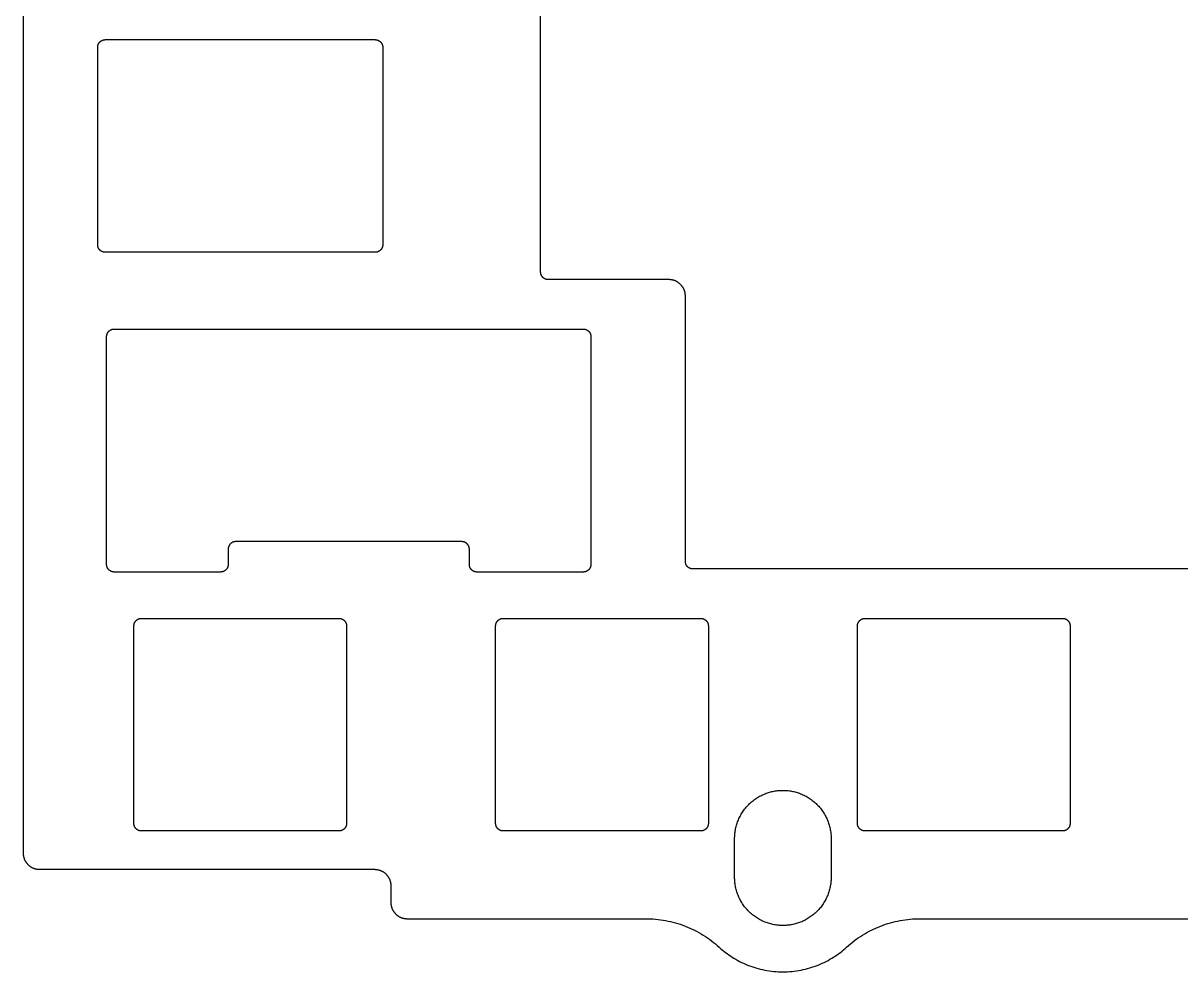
# Model space of a CAD drawing. Header units: millimetres. Extents: x 1057 to 1343, y -204 to -96.
# Drawn here: x 1057.1 to 1133.3, y -204.4 to -141.9 of the extents above; entities that cross this region are included whole.
import ezdxf

# ---------------------------------------------------------------- set-up
doc = ezdxf.new("R2010")
doc.units = ezdxf.units.MM
doc.layers.add('Layer 01', color=18, linetype='Continuous', true_color=0x000000)

msp = doc.modelspace()

# ---------------------------------------------------------------- linework, layer by layer
at = {"layer": 'Layer 01'}
for points in [[(1057.125, -103.45), (1057.125, -196.55), (1057.125, -196.574), (1057.126, -196.598), (1057.127, -196.622), (1057.129, -196.647), (1057.132, -196.671), (1057.135, -196.696), (1057.139, -196.721), (1057.143, -196.746), (1057.148, -196.771), (1057.153, -196.796), (1057.16, -196.821), (1057.166, -196.846), (1057.174, -196.871), (1057.182, -196.896), (1057.191, -196.921), (1057.2, -196.946), (1057.211, -196.97), (1057.221, -196.995), (1057.233, -197.019), (1057.245, -197.044), (1057.258, -197.068), (1057.271, -197.092), (1057.285, -197.115), (1057.3, -197.138), (1057.316, -197.161), (1057.332, -197.184), (1057.348, -197.206), (1057.365, -197.228), (1057.383, -197.249), (1057.402, -197.27), (1057.42, -197.29), (1057.44, -197.31), (1057.46, -197.33), (1057.48, -197.348), (1057.501, -197.367), (1057.522, -197.385), (1057.544, -197.402), (1057.566, -197.418), (1057.589, -197.434), (1057.612, -197.45), (1057.635, -197.465), (1057.658, -197.479), (1057.682, -197.492), (1057.706, -197.505), (1057.731, -197.517), (1057.755, -197.529), (1057.78, -197.539), (1057.804, -197.55), (1057.829, -197.559), (1057.854, -197.568), (1057.879, -197.576), (1057.904, -197.584), (1057.929, -197.59), (1057.954, -197.597), (1057.979, -197.602), (1058.004, -197.607), (1058.029, -197.611), (1058.054, -197.615), (1058.079, -197.618), (1058.103, -197.621), (1058.128, -197.623), (1058.152, -197.624), (1058.176, -197.625), (1058.2, -197.625), (1080.25, -197.625), (1080.274, -197.625), (1080.298, -197.626), (1080.322, -197.627), (1080.347, -197.629), (1080.371, -197.632), (1080.396, -197.635), (1080.421, -197.639), (1080.446, -197.643), (1080.471, -197.648), (1080.496, -197.653), (1080.521, -197.66), (1080.546, -197.666), (1080.571, -197.674), (1080.596, -197.682), (1080.621, -197.691), (1080.646, -197.7), (1080.67, -197.711), (1080.695, -197.721), (1080.719, -197.733), (1080.744, -197.745), (1080.768, -197.758), (1080.792, -197.771), (1080.815, -197.785), (1080.838, -197.8), (1080.861, -197.816), (1080.884, -197.832), (1080.906, -197.848), (1080.928, -197.865), (1080.949, -197.883), (1080.97, -197.902), (1080.99, -197.92), (1081.01, -197.94), (1081.03, -197.96), (1081.048, -197.98), (1081.067, -198.001), (1081.085, -198.022), (1081.102, -198.044), (1081.118, -198.066), (1081.134, -198.089), (1081.15, -198.112), (1081.165, -198.135), (1081.179, -198.158), (1081.192, -198.182), (1081.205, -198.206), (1081.217, -198.231), (1081.229, -198.255), (1081.239, -198.28), (1081.25, -198.304), (1081.259, -198.329), (1081.268, -198.354), (1081.276, -198.379), (1081.284, -198.404), (1081.29, -198.429), (1081.297, -198.454), (1081.302, -198.479), (1081.307, -198.504), (1081.311, -198.529), (1081.315, -198.554), (1081.318, -198.579), (1081.321, -198.603), (1081.323, -198.628), (1081.324, -198.652), (1081.325, -198.676), (1081.325, -198.7), (1081.325, -199.8), (1081.325, -199.824), (1081.326, -199.848), (1081.327, -199.872), (1081.329, -199.897), (1081.332, -199.921), (1081.335, -199.946), (1081.339, -199.971), (1081.343, -199.996), (1081.348, -200.021), (1081.353, -200.046), (1081.36, -200.071), (1081.366, -200.096), (1081.374, -200.121), (1081.382, -200.146), (1081.391, -200.171), (1081.4, -200.196), (1081.411, -200.22), (1081.421, -200.245), (1081.433, -200.269), (1081.445, -200.294), (1081.458, -200.318), (1081.471, -200.342), (1081.485, -200.365), (1081.5, -200.388), (1081.516, -200.411), (1081.532, -200.434), (1081.548, -200.456), (1081.565, -200.478), (1081.583, -200.499), (1081.602, -200.52), (1081.62, -200.54), (1081.64, -200.56), (1081.66, -200.58), (1081.68, -200.598), (1081.701, -200.617), (1081.722, -200.635), (1081.744, -200.652), (1081.766, -200.668), (1081.789, -200.684), (1081.812, -200.7), (1081.835, -200.715), (1081.858, -200.729), (1081.882, -200.742), (1081.906, -200.755), (1081.931, -200.767), (1081.955, -200.779), (1081.98, -200.789), (1082.004, -200.8), (1082.029, -200.809), (1082.054, -200.818), (1082.079, -200.826), (1082.104, -200.834), (1082.129, -200.84), (1082.154, -200.847), (1082.179, -200.852), (1082.204, -200.857), (1082.229, -200.861), (1082.254, -200.865), (1082.279, -200.868), (1082.303, -200.871), (1082.328, -200.873), (1082.352, -200.874), (1082.376, -200.875), (1082.4, -200.875), (1098.1, -200.875), (1098.262, -200.877), (1098.425, -200.882), (1098.589, -200.892), (1098.753, -200.905), (1098.916, -200.922), (1099.08, -200.942), (1099.244, -200.967), (1099.408, -200.995), (1099.571, -201.027), (1099.734, -201.063), (1099.896, -201.103), (1100.058, -201.147), (1100.218, -201.195), (1100.378, -201.246), (1100.536, -201.301), (1100.693, -201.36), (1100.849, -201.422), (1101.003, -201.488), (1101.155, -201.558), (1101.306, -201.631), (1101.455, -201.707), (1101.601, -201.787), (1101.746, -201.87), (1101.888, -201.957), (1102.028, -202.046), (1102.166, -202.138), (1102.301, -202.233), (1102.433, -202.331), (1102.563, -202.432), (1102.69, -202.535), (1102.814, -202.641), (1102.935, -202.749), (1103.034, -202.837), (1103.134, -202.923), (1103.238, -203.008), (1103.344, -203.091), (1103.453, -203.172), (1103.564, -203.252), (1103.677, -203.329), (1103.794, -203.405), (1103.912, -203.478), (1104.033, -203.55), (1104.156, -203.619), (1104.282, -203.685), (1104.41, -203.749), (1104.54, -203.81), (1104.671, -203.869), (1104.805, -203.924), (1104.941, -203.977), (1105.079, -204.027), (1105.218, -204.074), (1105.359, -204.117), (1105.501, -204.158), (1105.645, -204.195), (1105.789, -204.229), (1105.936, -204.259), (1106.083, -204.286), (1106.231, -204.31), (1106.379, -204.33), (1106.529, -204.346), (1106.679, -204.359), (1106.829, -204.368), (1106.98, -204.373), (1107.131, -204.375), (1107.281, -204.373), (1107.432, -204.368), (1107.582, -204.359), (1107.732, -204.346), (1107.882, -204.33), (1108.031, -204.31), (1108.179, -204.286), (1108.326, -204.259), (1108.472, -204.229), (1108.617, -204.195), (1108.76, -204.158), (1108.903, -204.117), (1109.043, -204.074), (1109.183, -204.027), (1109.32, -203.977), (1109.456, -203.924), (1109.59, -203.869), (1109.722, -203.81), (1109.852, -203.749), (1109.979, -203.685), (1110.105, -203.619), (1110.228, -203.55), (1110.349, -203.478), (1110.468, -203.405), (1110.584, -203.329), (1110.697, -203.252), (1110.809, -203.172), (1110.917, -203.091), (1111.023, -203.008), (1111.127, -202.923), (1111.228, -202.837), (1111.326, -202.749), (1111.447, -202.641), (1111.571, -202.535), (1111.698, -202.432), (1111.828, -202.331), (1111.96, -202.233), (1112.095, -202.138), (1112.233, -202.046), (1112.373, -201.957), (1112.515, -201.87), (1112.66, -201.787), (1112.807, -201.707), (1112.955, -201.631), (1113.106, -201.558), (1113.258, -201.488), (1113.413, -201.422), (1113.568, -201.36), (1113.725, -201.301), (1113.884, -201.246), (1114.043, -201.195), (1114.204, -201.147), (1114.365, -201.103), (1114.527, -201.063), (1114.69, -201.027), (1114.853, -200.995), (1115.017, -200.967), (1115.181, -200.942), (1115.345, -200.922), (1115.509, -200.905), (1115.672, -200.892), (1115.836, -200.882), (1115.999, -200.877), (1116.161, -200.875), (1283.839, -200.875)], [(1289.263, -177.85), (1101.213, -177.85), (1101.201, -177.85), (1101.19, -177.85), (1101.179, -177.849), (1101.168, -177.848), (1101.156, -177.847), (1101.145, -177.845), (1101.133, -177.844), (1101.122, -177.842), (1101.11, -177.839), (1101.098, -177.837), (1101.087, -177.834), (1101.075, -177.831), (1101.063, -177.827), (1101.052, -177.823), (1101.04, -177.819), (1101.028, -177.815), (1101.017, -177.81), (1101.005, -177.805), (1100.994, -177.8), (1100.983, -177.794), (1100.972, -177.788), (1100.961, -177.782), (1100.95, -177.775), (1100.939, -177.768), (1100.928, -177.761), (1100.918, -177.754), (1100.907, -177.746), (1100.897, -177.738), (1100.887, -177.73), (1100.878, -177.721), (1100.868, -177.713), (1100.859, -177.704), (1100.85, -177.694), (1100.841, -177.685), (1100.833, -177.675), (1100.824, -177.665), (1100.816, -177.655), (1100.809, -177.645), (1100.801, -177.634), (1100.794, -177.624), (1100.787, -177.613), (1100.781, -177.602), (1100.774, -177.591), (1100.768, -177.58), (1100.763, -177.568), (1100.757, -177.557), (1100.752, -177.546), (1100.748, -177.534), (1100.743, -177.522), (1100.739, -177.511), (1100.735, -177.499), (1100.732, -177.488), (1100.729, -177.476), (1100.726, -177.464), (1100.723, -177.453), (1100.721, -177.441), (1100.719, -177.429), (1100.717, -177.418), (1100.716, -177.406), (1100.715, -177.395), (1100.714, -177.384), (1100.713, -177.372), (1100.713, -177.361), (1100.713, -177.35), (1100.713, -159.875), (1100.712, -159.851), (1100.711, -159.827), (1100.71, -159.803), (1100.708, -159.778), (1100.706, -159.754), (1100.703, -159.729), (1100.699, -159.704), (1100.695, -159.679), (1100.69, -159.654), (1100.684, -159.629), (1100.678, -159.604), (1100.671, -159.579), (1100.663, -159.554), (1100.655, -159.529), (1100.647, -159.504), (1100.637, -159.479), (1100.627, -159.455), (1100.616, -159.43), (1100.605, -159.406), (1100.592, -159.381), (1100.58, -159.357), (1100.566, -159.333), (1100.552, -159.31), (1100.537, -159.287), (1100.522, -159.264), (1100.506, -159.241), (1100.489, -159.219), (1100.472, -159.197), (1100.454, -159.176), (1100.436, -159.155), (1100.417, -159.135), (1100.398, -159.115), (1100.378, -159.095), (1100.357, -159.077), (1100.336, -159.058), (1100.315, -159.04), (1100.293, -159.023), (1100.271, -159.007), (1100.249, -158.991), (1100.226, -158.975), (1100.203, -158.96), (1100.179, -158.946), (1100.155, -158.933), (1100.131, -158.92), (1100.107, -158.908), (1100.083, -158.896), (1100.058, -158.886), (1100.033, -158.875), (1100.008, -158.866), (1099.983, -158.857), (1099.958, -158.849), (1099.933, -158.841), (1099.908, -158.835), (1099.883, -158.828), (1099.858, -158.823), (1099.833, -158.818), (1099.808, -158.814), (1099.783, -158.81), (1099.759, -158.807), (1099.734, -158.804), (1099.71, -158.802), (1099.685, -158.801), (1099.661, -158.8), (1099.638, -158.8), (1091.688, -158.8), (1091.676, -158.8), (1091.665, -158.8), (1091.654, -158.799), (1091.643, -158.798), (1091.631, -158.797), (1091.62, -158.795), (1091.608, -158.794), (1091.597, -158.792), (1091.585, -158.789), (1091.573, -158.787), (1091.562, -158.784), (1091.55, -158.781), (1091.538, -158.777), (1091.527, -158.773), (1091.515, -158.769), (1091.503, -158.765), (1091.492, -158.76), (1091.48, -158.755), (1091.469, -158.75), (1091.458, -158.744), (1091.447, -158.738), (1091.436, -158.732), (1091.425, -158.725), (1091.414, -158.718), (1091.403, -158.711), (1091.393, -158.704), (1091.382, -158.696), (1091.372, -158.688), (1091.362, -158.68), (1091.353, -158.671), (1091.343, -158.663), (1091.334, -158.654), (1091.325, -158.644), (1091.316, -158.635), (1091.308, -158.625), (1091.299, -158.615), (1091.291, -158.605), (1091.284, -158.595), (1091.276, -158.584), (1091.269, -158.574), (1091.262, -158.563), (1091.256, -158.552), (1091.249, -158.541), (1091.243, -158.53), (1091.238, -158.518), (1091.232, -158.507), (1091.227, -158.496), (1091.223, -158.484), (1091.218, -158.472), (1091.214, -158.461), (1091.21, -158.449), (1091.207, -158.438), (1091.204, -158.426), (1091.201, -158.414), (1091.198, -158.403), (1091.196, -158.391), (1091.194, -158.379), (1091.192, -158.368), (1091.191, -158.356), (1091.19, -158.345), (1091.189, -158.334), (1091.188, -158.322), (1091.188, -158.311), (1091.188, -158.3), (1091.188, -140.825)]]:
    msp.add_lwpolyline(points, dxfattribs=at)
for points in [[(1062.031, -143.5), (1062.031, -143.489), (1062.032, -143.478), (1062.032, -143.466), (1062.033, -143.455), (1062.034, -143.444), (1062.036, -143.432), (1062.038, -143.421), (1062.04, -143.409), (1062.042, -143.397), (1062.044, -143.386), (1062.047, -143.374), (1062.051, -143.362), (1062.054, -143.351), (1062.058, -143.339), (1062.062, -143.328), (1062.066, -143.316), (1062.071, -143.304), (1062.076, -143.293), (1062.081, -143.282), (1062.087, -143.27), (1062.093, -143.259), (1062.099, -143.248), (1062.106, -143.237), (1062.113, -143.226), (1062.12, -143.216), (1062.127, -143.205), (1062.135, -143.195), (1062.143, -143.185), (1062.151, -143.175), (1062.16, -143.165), (1062.169, -143.156), (1062.178, -143.146), (1062.187, -143.137), (1062.196, -143.129), (1062.206, -143.12), (1062.216, -143.112), (1062.226, -143.104), (1062.237, -143.096), (1062.247, -143.089), (1062.258, -143.082), (1062.268, -143.075), (1062.279, -143.068), (1062.29, -143.062), (1062.302, -143.056), (1062.313, -143.05), (1062.324, -143.045), (1062.336, -143.04), (1062.347, -143.035), (1062.359, -143.031), (1062.37, -143.027), (1062.382, -143.023), (1062.394, -143.019), (1062.405, -143.016), (1062.417, -143.013), (1062.429, -143.011), (1062.44, -143.008), (1062.452, -143.006), (1062.463, -143.005), (1062.475, -143.003), (1062.486, -143.002), (1062.498, -143.001), (1062.509, -143), (1062.52, -143), (1062.531, -143), (1080.294, -143), (1080.305, -143), (1080.316, -143), (1080.327, -143.001), (1080.339, -143.002), (1080.35, -143.003), (1080.362, -143.005), (1080.373, -143.006), (1080.385, -143.008), (1080.396, -143.011), (1080.408, -143.013), (1080.42, -143.016), (1080.431, -143.019), (1080.443, -143.023), (1080.455, -143.027), (1080.466, -143.031), (1080.478, -143.035), (1080.489, -143.04), (1080.501, -143.045), (1080.512, -143.05), (1080.523, -143.056), (1080.535, -143.062), (1080.546, -143.068), (1080.557, -143.075), (1080.567, -143.082), (1080.578, -143.089), (1080.588, -143.096), (1080.599, -143.104), (1080.609, -143.112), (1080.619, -143.12), (1080.629, -143.129), (1080.638, -143.137), (1080.647, -143.146), (1080.656, -143.156), (1080.665, -143.165), (1080.674, -143.175), (1080.682, -143.185), (1080.69, -143.195), (1080.698, -143.205), (1080.705, -143.216), (1080.712, -143.226), (1080.719, -143.237), (1080.726, -143.248), (1080.732, -143.259), (1080.738, -143.27), (1080.744, -143.282), (1080.749, -143.293), (1080.754, -143.304), (1080.759, -143.316), (1080.763, -143.328), (1080.767, -143.339), (1080.771, -143.351), (1080.774, -143.362), (1080.778, -143.374), (1080.781, -143.386), (1080.783, -143.397), (1080.785, -143.409), (1080.787, -143.421), (1080.789, -143.432), (1080.791, -143.444), (1080.792, -143.455), (1080.793, -143.466), (1080.793, -143.478), (1080.794, -143.489), (1080.794, -143.5), (1080.794, -156.5), (1080.794, -156.511), (1080.793, -156.522), (1080.793, -156.534), (1080.792, -156.545), (1080.791, -156.556), (1080.789, -156.568), (1080.787, -156.579), (1080.785, -156.591), (1080.783, -156.603), (1080.781, -156.614), (1080.778, -156.626), (1080.774, -156.638), (1080.771, -156.649), (1080.767, -156.661), (1080.763, -156.672), (1080.759, -156.684), (1080.754, -156.696), (1080.749, -156.707), (1080.744, -156.718), (1080.738, -156.73), (1080.732, -156.741), (1080.726, -156.752), (1080.719, -156.763), (1080.712, -156.774), (1080.705, -156.784), (1080.698, -156.795), (1080.69, -156.805), (1080.682, -156.815), (1080.674, -156.825), (1080.665, -156.835), (1080.656, -156.844), (1080.647, -156.854), (1080.638, -156.863), (1080.629, -156.871), (1080.619, -156.88), (1080.609, -156.888), (1080.599, -156.896), (1080.588, -156.904), (1080.578, -156.911), (1080.567, -156.918), (1080.557, -156.925), (1080.546, -156.932), (1080.535, -156.938), (1080.523, -156.944), (1080.512, -156.95), (1080.501, -156.955), (1080.489, -156.96), (1080.478, -156.965), (1080.466, -156.969), (1080.455, -156.973), (1080.443, -156.977), (1080.431, -156.981), (1080.42, -156.984), (1080.408, -156.987), (1080.396, -156.989), (1080.385, -156.992), (1080.373, -156.994), (1080.362, -156.995), (1080.35, -156.997), (1080.339, -156.998), (1080.327, -156.999), (1080.316, -157), (1080.305, -157), (1080.294, -157), (1062.531, -157), (1062.52, -157), (1062.509, -157), (1062.498, -156.999), (1062.486, -156.998), (1062.475, -156.997), (1062.463, -156.995), (1062.452, -156.994), (1062.44, -156.992), (1062.429, -156.989), (1062.417, -156.987), (1062.405, -156.984), (1062.394, -156.981), (1062.382, -156.977), (1062.37, -156.973), (1062.359, -156.969), (1062.347, -156.965), (1062.336, -156.96), (1062.324, -156.955), (1062.313, -156.95), (1062.302, -156.944), (1062.29, -156.938), (1062.279, -156.932), (1062.268, -156.925), (1062.258, -156.918), (1062.247, -156.911), (1062.237, -156.904), (1062.226, -156.896), (1062.216, -156.888), (1062.206, -156.88), (1062.196, -156.871), (1062.187, -156.863), (1062.178, -156.854), (1062.169, -156.844), (1062.16, -156.835), (1062.151, -156.825), (1062.143, -156.815), (1062.135, -156.805), (1062.127, -156.795), (1062.12, -156.784), (1062.113, -156.774), (1062.106, -156.763), (1062.099, -156.752), (1062.093, -156.741), (1062.087, -156.73), (1062.081, -156.718), (1062.076, -156.707), (1062.071, -156.696), (1062.066, -156.684), (1062.062, -156.672), (1062.058, -156.661), (1062.054, -156.649), (1062.051, -156.638), (1062.047, -156.626), (1062.044, -156.614), (1062.042, -156.603), (1062.04, -156.591), (1062.038, -156.579), (1062.036, -156.568), (1062.034, -156.556), (1062.033, -156.545), (1062.032, -156.534), (1062.032, -156.522), (1062.031, -156.511), (1062.031, -156.5)], [(1086.494, -176.55), (1086.494, -176.539), (1086.494, -176.528), (1086.493, -176.516), (1086.492, -176.505), (1086.491, -176.494), (1086.49, -176.482), (1086.488, -176.471), (1086.486, -176.459), (1086.484, -176.447), (1086.481, -176.436), (1086.478, -176.424), (1086.475, -176.412), (1086.471, -176.401), (1086.468, -176.389), (1086.464, -176.378), (1086.459, -176.366), (1086.454, -176.354), (1086.449, -176.343), (1086.444, -176.332), (1086.438, -176.32), (1086.432, -176.309), (1086.426, -176.298), (1086.42, -176.287), (1086.413, -176.276), (1086.406, -176.266), (1086.398, -176.255), (1086.39, -176.245), (1086.382, -176.235), (1086.374, -176.225), (1086.366, -176.215), (1086.357, -176.206), (1086.348, -176.196), (1086.339, -176.187), (1086.329, -176.179), (1086.319, -176.17), (1086.309, -176.162), (1086.299, -176.154), (1086.289, -176.146), (1086.278, -176.139), (1086.268, -176.132), (1086.257, -176.125), (1086.246, -176.118), (1086.235, -176.112), (1086.224, -176.106), (1086.213, -176.1), (1086.201, -176.095), (1086.19, -176.09), (1086.178, -176.085), (1086.167, -176.081), (1086.155, -176.077), (1086.143, -176.073), (1086.132, -176.069), (1086.12, -176.066), (1086.109, -176.063), (1086.097, -176.061), (1086.085, -176.058), (1086.074, -176.056), (1086.062, -176.055), (1086.051, -176.053), (1086.039, -176.052), (1086.028, -176.051), (1086.017, -176.05), (1086.005, -176.05), (1085.994, -176.05), (1071.118, -176.05), (1071.107, -176.05), (1071.096, -176.05), (1071.085, -176.051), (1071.073, -176.052), (1071.062, -176.053), (1071.05, -176.055), (1071.039, -176.056), (1071.027, -176.058), (1071.016, -176.061), (1071.004, -176.063), (1070.992, -176.066), (1070.981, -176.069), (1070.969, -176.073), (1070.957, -176.077), (1070.946, -176.081), (1070.934, -176.085), (1070.923, -176.09), (1070.911, -176.095), (1070.9, -176.1), (1070.889, -176.106), (1070.877, -176.112), (1070.866, -176.118), (1070.855, -176.125), (1070.845, -176.132), (1070.834, -176.139), (1070.824, -176.146), (1070.813, -176.154), (1070.803, -176.162), (1070.793, -176.17), (1070.783, -176.179), (1070.774, -176.187), (1070.765, -176.196), (1070.756, -176.206), (1070.747, -176.215), (1070.738, -176.225), (1070.73, -176.235), (1070.722, -176.245), (1070.714, -176.255), (1070.707, -176.266), (1070.7, -176.276), (1070.693, -176.287), (1070.686, -176.298), (1070.68, -176.309), (1070.674, -176.32), (1070.668, -176.332), (1070.663, -176.343), (1070.658, -176.354), (1070.653, -176.366), (1070.649, -176.378), (1070.645, -176.389), (1070.641, -176.401), (1070.638, -176.412), (1070.634, -176.424), (1070.631, -176.436), (1070.629, -176.447), (1070.627, -176.459), (1070.625, -176.471), (1070.623, -176.482), (1070.621, -176.494), (1070.62, -176.505), (1070.619, -176.516), (1070.619, -176.528), (1070.618, -176.539), (1070.618, -176.55), (1070.618, -177.55), (1070.618, -177.561), (1070.618, -177.572), (1070.617, -177.584), (1070.616, -177.595), (1070.615, -177.606), (1070.614, -177.618), (1070.612, -177.629), (1070.61, -177.641), (1070.608, -177.653), (1070.605, -177.664), (1070.602, -177.676), (1070.599, -177.688), (1070.595, -177.699), (1070.592, -177.711), (1070.588, -177.722), (1070.583, -177.734), (1070.578, -177.746), (1070.573, -177.757), (1070.568, -177.768), (1070.562, -177.78), (1070.556, -177.791), (1070.55, -177.802), (1070.544, -177.813), (1070.537, -177.824), (1070.53, -177.834), (1070.522, -177.845), (1070.514, -177.855), (1070.506, -177.865), (1070.498, -177.875), (1070.49, -177.885), (1070.481, -177.894), (1070.472, -177.904), (1070.463, -177.913), (1070.453, -177.921), (1070.443, -177.93), (1070.433, -177.938), (1070.423, -177.946), (1070.413, -177.954), (1070.402, -177.961), (1070.392, -177.968), (1070.381, -177.975), (1070.37, -177.982), (1070.359, -177.988), (1070.348, -177.994), (1070.337, -178), (1070.325, -178.005), (1070.314, -178.01), (1070.302, -178.015), (1070.291, -178.019), (1070.279, -178.023), (1070.267, -178.027), (1070.256, -178.031), (1070.244, -178.034), (1070.233, -178.037), (1070.221, -178.039), (1070.209, -178.042), (1070.198, -178.044), (1070.186, -178.045), (1070.175, -178.047), (1070.163, -178.048), (1070.152, -178.049), (1070.141, -178.05), (1070.129, -178.05), (1070.118, -178.05), (1063.118, -178.05), (1063.107, -178.05), (1063.096, -178.05), (1063.085, -178.049), (1063.073, -178.048), (1063.062, -178.047), (1063.05, -178.045), (1063.039, -178.044), (1063.027, -178.042), (1063.016, -178.039), (1063.004, -178.037), (1062.992, -178.034), (1062.981, -178.031), (1062.969, -178.027), (1062.957, -178.023), (1062.946, -178.019), (1062.934, -178.015), (1062.923, -178.01), (1062.911, -178.005), (1062.9, -178), (1062.889, -177.994), (1062.877, -177.988), (1062.866, -177.982), (1062.855, -177.975), (1062.845, -177.968), (1062.834, -177.961), (1062.824, -177.954), (1062.813, -177.946), (1062.803, -177.938), (1062.793, -177.93), (1062.783, -177.921), (1062.774, -177.913), (1062.765, -177.904), (1062.756, -177.894), (1062.747, -177.885), (1062.738, -177.875), (1062.73, -177.865), (1062.722, -177.855), (1062.714, -177.845), (1062.707, -177.834), (1062.7, -177.824), (1062.693, -177.813), (1062.686, -177.802), (1062.68, -177.791), (1062.674, -177.78), (1062.668, -177.768), (1062.663, -177.757), (1062.658, -177.746), (1062.653, -177.734), (1062.649, -177.722), (1062.645, -177.711), (1062.641, -177.699), (1062.638, -177.688), (1062.634, -177.676), (1062.631, -177.664), (1062.629, -177.653), (1062.627, -177.641), (1062.625, -177.629), (1062.623, -177.618), (1062.621, -177.606), (1062.62, -177.595), (1062.619, -177.584), (1062.619, -177.572), (1062.618, -177.561), (1062.618, -177.55), (1062.618, -162.55), (1062.618, -162.539), (1062.619, -162.528), (1062.619, -162.516), (1062.62, -162.505), (1062.621, -162.494), (1062.623, -162.482), (1062.625, -162.471), (1062.627, -162.459), (1062.629, -162.447), (1062.631, -162.436), (1062.634, -162.424), (1062.638, -162.412), (1062.641, -162.401), (1062.645, -162.389), (1062.649, -162.378), (1062.653, -162.366), (1062.658, -162.354), (1062.663, -162.343), (1062.668, -162.332), (1062.674, -162.32), (1062.68, -162.309), (1062.686, -162.298), (1062.693, -162.287), (1062.7, -162.276), (1062.707, -162.266), (1062.714, -162.255), (1062.722, -162.245), (1062.73, -162.235), (1062.738, -162.225), (1062.747, -162.215), (1062.756, -162.206), (1062.765, -162.196), (1062.774, -162.187), (1062.783, -162.179), (1062.793, -162.17), (1062.803, -162.162), (1062.813, -162.154), (1062.824, -162.146), (1062.834, -162.139), (1062.845, -162.132), (1062.855, -162.125), (1062.866, -162.118), (1062.877, -162.112), (1062.889, -162.106), (1062.9, -162.1), (1062.911, -162.095), (1062.923, -162.09), (1062.934, -162.085), (1062.946, -162.081), (1062.957, -162.077), (1062.969, -162.073), (1062.981, -162.069), (1062.992, -162.066), (1063.004, -162.063), (1063.016, -162.061), (1063.027, -162.058), (1063.039, -162.056), (1063.05, -162.055), (1063.062, -162.053), (1063.073, -162.052), (1063.085, -162.051), (1063.096, -162.05), (1063.107, -162.05), (1063.118, -162.05), (1093.994, -162.05), (1094.005, -162.05), (1094.017, -162.05), (1094.028, -162.051), (1094.039, -162.052), (1094.051, -162.053), (1094.062, -162.055), (1094.074, -162.056), (1094.085, -162.058), (1094.097, -162.061), (1094.109, -162.063), (1094.12, -162.066), (1094.132, -162.069), (1094.143, -162.073), (1094.155, -162.077), (1094.167, -162.081), (1094.178, -162.085), (1094.19, -162.09), (1094.201, -162.095), (1094.213, -162.1), (1094.224, -162.106), (1094.235, -162.112), (1094.246, -162.118), (1094.257, -162.125), (1094.268, -162.132), (1094.278, -162.139), (1094.289, -162.146), (1094.299, -162.154), (1094.309, -162.162), (1094.319, -162.17), (1094.329, -162.179), (1094.339, -162.187), (1094.348, -162.196), (1094.357, -162.206), (1094.366, -162.215), (1094.374, -162.225), (1094.382, -162.235), (1094.39, -162.245), (1094.398, -162.255), (1094.406, -162.266), (1094.413, -162.276), (1094.42, -162.287), (1094.426, -162.298), (1094.432, -162.309), (1094.438, -162.32), (1094.444, -162.332), (1094.449, -162.343), (1094.454, -162.354), (1094.459, -162.366), (1094.464, -162.378), (1094.468, -162.389), (1094.471, -162.401), (1094.475, -162.412), (1094.478, -162.424), (1094.481, -162.436), (1094.484, -162.447), (1094.486, -162.459), (1094.488, -162.471), (1094.49, -162.482), (1094.491, -162.494), (1094.492, -162.505), (1094.493, -162.516), (1094.494, -162.528), (1094.494, -162.539), (1094.494, -162.55), (1094.494, -177.55), (1094.494, -177.561), (1094.494, -177.572), (1094.493, -177.584), (1094.492, -177.595), (1094.491, -177.606), (1094.49, -177.618), (1094.488, -177.629), (1094.486, -177.641), (1094.484, -177.653), (1094.481, -177.664), (1094.478, -177.676), (1094.475, -177.688), (1094.471, -177.699), (1094.468, -177.711), (1094.464, -177.722), (1094.459, -177.734), (1094.454, -177.746), (1094.449, -177.757), (1094.444, -177.768), (1094.438, -177.78), (1094.432, -177.791), (1094.426, -177.802), (1094.42, -177.813), (1094.413, -177.824), (1094.406, -177.834), (1094.398, -177.845), (1094.39, -177.855), (1094.382, -177.865), (1094.374, -177.875), (1094.366, -177.885), (1094.357, -177.894), (1094.348, -177.904), (1094.339, -177.913), (1094.329, -177.921), (1094.319, -177.93), (1094.309, -177.938), (1094.299, -177.946), (1094.289, -177.954), (1094.278, -177.961), (1094.268, -177.968), (1094.257, -177.975), (1094.246, -177.982), (1094.235, -177.988), (1094.224, -177.994), (1094.213, -178), (1094.201, -178.005), (1094.19, -178.01), (1094.178, -178.015), (1094.167, -178.019), (1094.155, -178.023), (1094.143, -178.027), (1094.132, -178.031), (1094.12, -178.034), (1094.109, -178.037), (1094.097, -178.039), (1094.085, -178.042), (1094.074, -178.044), (1094.062, -178.045), (1094.051, -178.047), (1094.039, -178.048), (1094.028, -178.049), (1094.017, -178.05), (1094.005, -178.05), (1093.994, -178.05), (1086.994, -178.05), (1086.983, -178.05), (1086.972, -178.05), (1086.961, -178.049), (1086.949, -178.048), (1086.938, -178.047), (1086.926, -178.045), (1086.915, -178.044), (1086.903, -178.042), (1086.892, -178.039), (1086.88, -178.037), (1086.868, -178.034), (1086.857, -178.031), (1086.845, -178.027), (1086.833, -178.023), (1086.822, -178.019), (1086.81, -178.015), (1086.799, -178.01), (1086.787, -178.005), (1086.776, -178), (1086.765, -177.994), (1086.753, -177.988), (1086.742, -177.982), (1086.731, -177.975), (1086.721, -177.968), (1086.71, -177.961), (1086.7, -177.954), (1086.689, -177.946), (1086.679, -177.938), (1086.669, -177.93), (1086.659, -177.921), (1086.65, -177.913), (1086.641, -177.904), (1086.632, -177.894), (1086.623, -177.885), (1086.614, -177.875), (1086.606, -177.865), (1086.598, -177.855), (1086.59, -177.845), (1086.583, -177.834), (1086.576, -177.824), (1086.569, -177.813), (1086.562, -177.802), (1086.556, -177.791), (1086.55, -177.78), (1086.544, -177.768), (1086.539, -177.757), (1086.534, -177.746), (1086.529, -177.734), (1086.525, -177.722), (1086.521, -177.711), (1086.517, -177.699), (1086.514, -177.688), (1086.51, -177.676), (1086.507, -177.664), (1086.505, -177.653), (1086.503, -177.641), (1086.501, -177.629), (1086.499, -177.618), (1086.497, -177.606), (1086.496, -177.595), (1086.495, -177.584), (1086.495, -177.572), (1086.494, -177.561), (1086.494, -177.55)], [(1064.412, -181.6), (1064.413, -181.589), (1064.413, -181.578), (1064.414, -181.566), (1064.415, -181.555), (1064.416, -181.544), (1064.417, -181.532), (1064.419, -181.521), (1064.421, -181.509), (1064.423, -181.497), (1064.426, -181.486), (1064.429, -181.474), (1064.432, -181.462), (1064.435, -181.451), (1064.439, -181.439), (1064.443, -181.428), (1064.448, -181.416), (1064.452, -181.404), (1064.457, -181.393), (1064.463, -181.382), (1064.468, -181.37), (1064.474, -181.359), (1064.481, -181.348), (1064.487, -181.337), (1064.494, -181.326), (1064.501, -181.316), (1064.509, -181.305), (1064.516, -181.295), (1064.524, -181.285), (1064.533, -181.275), (1064.541, -181.265), (1064.55, -181.256), (1064.559, -181.246), (1064.568, -181.237), (1064.578, -181.229), (1064.587, -181.22), (1064.597, -181.212), (1064.607, -181.204), (1064.618, -181.196), (1064.628, -181.189), (1064.639, -181.182), (1064.65, -181.175), (1064.661, -181.168), (1064.672, -181.162), (1064.683, -181.156), (1064.694, -181.15), (1064.705, -181.145), (1064.717, -181.14), (1064.728, -181.135), (1064.74, -181.131), (1064.752, -181.127), (1064.763, -181.123), (1064.775, -181.119), (1064.787, -181.116), (1064.798, -181.113), (1064.81, -181.111), (1064.822, -181.108), (1064.833, -181.106), (1064.845, -181.105), (1064.856, -181.103), (1064.868, -181.102), (1064.879, -181.101), (1064.89, -181.1), (1064.901, -181.1), (1064.912, -181.1), (1077.912, -181.1), (1077.924, -181.1), (1077.935, -181.1), (1077.946, -181.101), (1077.957, -181.102), (1077.969, -181.103), (1077.98, -181.105), (1077.992, -181.106), (1078.003, -181.108), (1078.015, -181.111), (1078.027, -181.113), (1078.038, -181.116), (1078.05, -181.119), (1078.062, -181.123), (1078.073, -181.127), (1078.085, -181.131), (1078.097, -181.135), (1078.108, -181.14), (1078.12, -181.145), (1078.131, -181.15), (1078.142, -181.156), (1078.153, -181.162), (1078.164, -181.168), (1078.175, -181.175), (1078.186, -181.182), (1078.197, -181.189), (1078.207, -181.196), (1078.218, -181.204), (1078.228, -181.212), (1078.238, -181.22), (1078.247, -181.229), (1078.257, -181.237), (1078.266, -181.246), (1078.275, -181.256), (1078.284, -181.265), (1078.292, -181.275), (1078.301, -181.285), (1078.309, -181.295), (1078.316, -181.305), (1078.324, -181.316), (1078.331, -181.326), (1078.338, -181.337), (1078.344, -181.348), (1078.351, -181.359), (1078.357, -181.37), (1078.362, -181.382), (1078.368, -181.393), (1078.373, -181.404), (1078.377, -181.416), (1078.382, -181.428), (1078.386, -181.439), (1078.39, -181.451), (1078.393, -181.462), (1078.396, -181.474), (1078.399, -181.486), (1078.402, -181.497), (1078.404, -181.509), (1078.406, -181.521), (1078.408, -181.532), (1078.409, -181.544), (1078.41, -181.555), (1078.411, -181.566), (1078.412, -181.578), (1078.412, -181.589), (1078.412, -181.6), (1078.412, -194.6), (1078.412, -194.611), (1078.412, -194.622), (1078.411, -194.634), (1078.41, -194.645), (1078.409, -194.656), (1078.408, -194.668), (1078.406, -194.679), (1078.404, -194.691), (1078.402, -194.703), (1078.399, -194.714), (1078.396, -194.726), (1078.393, -194.738), (1078.39, -194.749), (1078.386, -194.761), (1078.382, -194.772), (1078.377, -194.784), (1078.373, -194.796), (1078.368, -194.807), (1078.362, -194.818), (1078.357, -194.83), (1078.351, -194.841), (1078.344, -194.852), (1078.338, -194.863), (1078.331, -194.874), (1078.324, -194.884), (1078.316, -194.895), (1078.309, -194.905), (1078.301, -194.915), (1078.292, -194.925), (1078.284, -194.935), (1078.275, -194.944), (1078.266, -194.954), (1078.257, -194.963), (1078.247, -194.971), (1078.238, -194.98), (1078.228, -194.988), (1078.218, -194.996), (1078.207, -195.004), (1078.197, -195.011), (1078.186, -195.018), (1078.175, -195.025), (1078.164, -195.032), (1078.153, -195.038), (1078.142, -195.044), (1078.131, -195.05), (1078.12, -195.055), (1078.108, -195.06), (1078.097, -195.065), (1078.085, -195.069), (1078.073, -195.073), (1078.062, -195.077), (1078.05, -195.081), (1078.038, -195.084), (1078.027, -195.087), (1078.015, -195.089), (1078.003, -195.092), (1077.992, -195.094), (1077.98, -195.095), (1077.969, -195.097), (1077.957, -195.098), (1077.946, -195.099), (1077.935, -195.1), (1077.924, -195.1), (1077.912, -195.1), (1064.912, -195.1), (1064.901, -195.1), (1064.89, -195.1), (1064.879, -195.099), (1064.868, -195.098), (1064.856, -195.097), (1064.845, -195.095), (1064.833, -195.094), (1064.822, -195.092), (1064.81, -195.089), (1064.798, -195.087), (1064.787, -195.084), (1064.775, -195.081), (1064.763, -195.077), (1064.752, -195.073), (1064.74, -195.069), (1064.728, -195.065), (1064.717, -195.06), (1064.705, -195.055), (1064.694, -195.05), (1064.683, -195.044), (1064.672, -195.038), (1064.661, -195.032), (1064.65, -195.025), (1064.639, -195.018), (1064.628, -195.011), (1064.618, -195.004), (1064.607, -194.996), (1064.597, -194.988), (1064.587, -194.98), (1064.578, -194.971), (1064.568, -194.963), (1064.559, -194.954), (1064.55, -194.944), (1064.541, -194.935), (1064.533, -194.925), (1064.524, -194.915), (1064.516, -194.905), (1064.509, -194.895), (1064.501, -194.884), (1064.494, -194.874), (1064.487, -194.863), (1064.481, -194.852), (1064.474, -194.841), (1064.468, -194.83), (1064.463, -194.818), (1064.457, -194.807), (1064.452, -194.796), (1064.448, -194.784), (1064.443, -194.772), (1064.439, -194.761), (1064.435, -194.749), (1064.432, -194.738), (1064.429, -194.726), (1064.426, -194.714), (1064.423, -194.703), (1064.421, -194.691), (1064.419, -194.679), (1064.417, -194.668), (1064.416, -194.656), (1064.415, -194.645), (1064.414, -194.634), (1064.413, -194.622), (1064.413, -194.611), (1064.412, -194.6)], [(1088.225, -181.6), (1088.225, -181.589), (1088.225, -181.578), (1088.226, -181.566), (1088.227, -181.555), (1088.228, -181.544), (1088.23, -181.532), (1088.231, -181.521), (1088.233, -181.509), (1088.236, -181.497), (1088.238, -181.486), (1088.241, -181.474), (1088.244, -181.462), (1088.248, -181.451), (1088.252, -181.439), (1088.256, -181.428), (1088.26, -181.416), (1088.265, -181.404), (1088.27, -181.393), (1088.275, -181.382), (1088.281, -181.37), (1088.287, -181.359), (1088.293, -181.348), (1088.3, -181.337), (1088.307, -181.326), (1088.314, -181.316), (1088.321, -181.305), (1088.329, -181.295), (1088.337, -181.285), (1088.345, -181.275), (1088.354, -181.265), (1088.362, -181.256), (1088.371, -181.246), (1088.381, -181.237), (1088.39, -181.229), (1088.4, -181.22), (1088.41, -181.212), (1088.42, -181.204), (1088.43, -181.196), (1088.441, -181.189), (1088.451, -181.182), (1088.462, -181.175), (1088.473, -181.168), (1088.484, -181.162), (1088.495, -181.156), (1088.507, -181.15), (1088.518, -181.145), (1088.529, -181.14), (1088.541, -181.135), (1088.553, -181.131), (1088.564, -181.127), (1088.576, -181.123), (1088.587, -181.119), (1088.599, -181.116), (1088.611, -181.113), (1088.622, -181.111), (1088.634, -181.108), (1088.646, -181.106), (1088.657, -181.105), (1088.669, -181.103), (1088.68, -181.102), (1088.691, -181.101), (1088.703, -181.1), (1088.714, -181.1), (1088.725, -181.1), (1101.725, -181.1), (1101.736, -181.1), (1101.747, -181.1), (1101.759, -181.101), (1101.77, -181.102), (1101.781, -181.103), (1101.793, -181.105), (1101.804, -181.106), (1101.816, -181.108), (1101.828, -181.111), (1101.839, -181.113), (1101.851, -181.116), (1101.863, -181.119), (1101.874, -181.123), (1101.886, -181.127), (1101.897, -181.131), (1101.909, -181.135), (1101.921, -181.14), (1101.932, -181.145), (1101.943, -181.15), (1101.955, -181.156), (1101.966, -181.162), (1101.977, -181.168), (1101.988, -181.175), (1101.999, -181.182), (1102.009, -181.189), (1102.02, -181.196), (1102.03, -181.204), (1102.04, -181.212), (1102.05, -181.22), (1102.06, -181.229), (1102.069, -181.237), (1102.079, -181.246), (1102.088, -181.256), (1102.096, -181.265), (1102.105, -181.275), (1102.113, -181.285), (1102.121, -181.295), (1102.129, -181.305), (1102.136, -181.316), (1102.143, -181.326), (1102.15, -181.337), (1102.157, -181.348), (1102.163, -181.359), (1102.169, -181.37), (1102.175, -181.382), (1102.18, -181.393), (1102.185, -181.404), (1102.19, -181.416), (1102.194, -181.428), (1102.198, -181.439), (1102.202, -181.451), (1102.206, -181.462), (1102.209, -181.474), (1102.212, -181.486), (1102.214, -181.497), (1102.217, -181.509), (1102.219, -181.521), (1102.22, -181.532), (1102.222, -181.544), (1102.223, -181.555), (1102.224, -181.566), (1102.225, -181.578), (1102.225, -181.589), (1102.225, -181.6), (1102.225, -194.6), (1102.225, -194.611), (1102.225, -194.622), (1102.224, -194.634), (1102.223, -194.645), (1102.222, -194.656), (1102.22, -194.668), (1102.219, -194.679), (1102.217, -194.691), (1102.214, -194.703), (1102.212, -194.714), (1102.209, -194.726), (1102.206, -194.738), (1102.202, -194.749), (1102.198, -194.761), (1102.194, -194.772), (1102.19, -194.784), (1102.185, -194.796), (1102.18, -194.807), (1102.175, -194.818), (1102.169, -194.83), (1102.163, -194.841), (1102.157, -194.852), (1102.15, -194.863), (1102.143, -194.874), (1102.136, -194.884), (1102.129, -194.895), (1102.121, -194.905), (1102.113, -194.915), (1102.105, -194.925), (1102.096, -194.935), (1102.088, -194.944), (1102.079, -194.954), (1102.069, -194.963), (1102.06, -194.971), (1102.05, -194.98), (1102.04, -194.988), (1102.03, -194.996), (1102.02, -195.004), (1102.009, -195.011), (1101.999, -195.018), (1101.988, -195.025), (1101.977, -195.032), (1101.966, -195.038), (1101.955, -195.044), (1101.943, -195.05), (1101.932, -195.055), (1101.921, -195.06), (1101.909, -195.065), (1101.897, -195.069), (1101.886, -195.073), (1101.874, -195.077), (1101.863, -195.081), (1101.851, -195.084), (1101.839, -195.087), (1101.828, -195.089), (1101.816, -195.092), (1101.804, -195.094), (1101.793, -195.095), (1101.781, -195.097), (1101.77, -195.098), (1101.759, -195.099), (1101.747, -195.1), (1101.736, -195.1), (1101.725, -195.1), (1088.725, -195.1), (1088.714, -195.1), (1088.703, -195.1), (1088.691, -195.099), (1088.68, -195.098), (1088.669, -195.097), (1088.657, -195.095), (1088.646, -195.094), (1088.634, -195.092), (1088.622, -195.089), (1088.611, -195.087), (1088.599, -195.084), (1088.587, -195.081), (1088.576, -195.077), (1088.564, -195.073), (1088.553, -195.069), (1088.541, -195.065), (1088.529, -195.06), (1088.518, -195.055), (1088.507, -195.05), (1088.495, -195.044), (1088.484, -195.038), (1088.473, -195.032), (1088.462, -195.025), (1088.451, -195.018), (1088.441, -195.011), (1088.43, -195.004), (1088.42, -194.996), (1088.41, -194.988), (1088.4, -194.98), (1088.39, -194.971), (1088.381, -194.963), (1088.371, -194.954), (1088.362, -194.944), (1088.354, -194.935), (1088.345, -194.925), (1088.337, -194.915), (1088.329, -194.905), (1088.321, -194.895), (1088.314, -194.884), (1088.307, -194.874), (1088.3, -194.863), (1088.293, -194.852), (1088.287, -194.841), (1088.281, -194.83), (1088.275, -194.818), (1088.27, -194.807), (1088.265, -194.796), (1088.26, -194.784), (1088.256, -194.772), (1088.252, -194.761), (1088.248, -194.749), (1088.244, -194.738), (1088.241, -194.726), (1088.238, -194.714), (1088.236, -194.703), (1088.233, -194.691), (1088.231, -194.679), (1088.23, -194.668), (1088.228, -194.656), (1088.227, -194.645), (1088.226, -194.634), (1088.225, -194.622), (1088.225, -194.611), (1088.225, -194.6)], [(1112.037, -181.6), (1112.038, -181.589), (1112.038, -181.578), (1112.039, -181.566), (1112.04, -181.555), (1112.041, -181.544), (1112.042, -181.532), (1112.044, -181.521), (1112.046, -181.509), (1112.048, -181.497), (1112.051, -181.486), (1112.054, -181.474), (1112.057, -181.462), (1112.06, -181.451), (1112.064, -181.439), (1112.068, -181.428), (1112.073, -181.416), (1112.077, -181.404), (1112.082, -181.393), (1112.088, -181.382), (1112.093, -181.37), (1112.099, -181.359), (1112.106, -181.348), (1112.112, -181.337), (1112.119, -181.326), (1112.126, -181.316), (1112.134, -181.305), (1112.141, -181.295), (1112.149, -181.285), (1112.158, -181.275), (1112.166, -181.265), (1112.175, -181.256), (1112.184, -181.246), (1112.193, -181.237), (1112.203, -181.229), (1112.212, -181.22), (1112.222, -181.212), (1112.232, -181.204), (1112.243, -181.196), (1112.253, -181.189), (1112.264, -181.182), (1112.275, -181.175), (1112.286, -181.168), (1112.297, -181.162), (1112.308, -181.156), (1112.319, -181.15), (1112.33, -181.145), (1112.342, -181.14), (1112.353, -181.135), (1112.365, -181.131), (1112.377, -181.127), (1112.388, -181.123), (1112.4, -181.119), (1112.412, -181.116), (1112.423, -181.113), (1112.435, -181.111), (1112.447, -181.108), (1112.458, -181.106), (1112.47, -181.105), (1112.481, -181.103), (1112.493, -181.102), (1112.504, -181.101), (1112.515, -181.1), (1112.526, -181.1), (1112.537, -181.1), (1125.537, -181.1), (1125.549, -181.1), (1125.56, -181.1), (1125.571, -181.101), (1125.582, -181.102), (1125.594, -181.103), (1125.605, -181.105), (1125.617, -181.106), (1125.628, -181.108), (1125.64, -181.111), (1125.652, -181.113), (1125.663, -181.116), (1125.675, -181.119), (1125.687, -181.123), (1125.698, -181.127), (1125.71, -181.131), (1125.722, -181.135), (1125.733, -181.14), (1125.745, -181.145), (1125.756, -181.15), (1125.767, -181.156), (1125.778, -181.162), (1125.789, -181.168), (1125.8, -181.175), (1125.811, -181.182), (1125.822, -181.189), (1125.832, -181.196), (1125.843, -181.204), (1125.853, -181.212), (1125.863, -181.22), (1125.872, -181.229), (1125.882, -181.237), (1125.891, -181.246), (1125.9, -181.256), (1125.909, -181.265), (1125.917, -181.275), (1125.926, -181.285), (1125.934, -181.295), (1125.941, -181.305), (1125.949, -181.316), (1125.956, -181.326), (1125.963, -181.337), (1125.969, -181.348), (1125.976, -181.359), (1125.982, -181.37), (1125.987, -181.382), (1125.993, -181.393), (1125.998, -181.404), (1126.002, -181.416), (1126.007, -181.428), (1126.011, -181.439), (1126.015, -181.451), (1126.018, -181.462), (1126.021, -181.474), (1126.024, -181.486), (1126.027, -181.497), (1126.029, -181.509), (1126.031, -181.521), (1126.033, -181.532), (1126.034, -181.544), (1126.035, -181.555), (1126.036, -181.566), (1126.037, -181.578), (1126.037, -181.589), (1126.037, -181.6), (1126.037, -194.6), (1126.037, -194.611), (1126.037, -194.622), (1126.036, -194.634), (1126.035, -194.645), (1126.034, -194.656), (1126.033, -194.668), (1126.031, -194.679), (1126.029, -194.691), (1126.027, -194.703), (1126.024, -194.714), (1126.021, -194.726), (1126.018, -194.738), (1126.015, -194.749), (1126.011, -194.761), (1126.007, -194.772), (1126.002, -194.784), (1125.998, -194.796), (1125.993, -194.807), (1125.987, -194.818), (1125.982, -194.83), (1125.976, -194.841), (1125.969, -194.852), (1125.963, -194.863), (1125.956, -194.874), (1125.949, -194.884), (1125.941, -194.895), (1125.934, -194.905), (1125.926, -194.915), (1125.917, -194.925), (1125.909, -194.935), (1125.9, -194.944), (1125.891, -194.954), (1125.882, -194.963), (1125.872, -194.971), (1125.863, -194.98), (1125.853, -194.988), (1125.843, -194.996), (1125.832, -195.004), (1125.822, -195.011), (1125.811, -195.018), (1125.8, -195.025), (1125.789, -195.032), (1125.778, -195.038), (1125.767, -195.044), (1125.756, -195.05), (1125.745, -195.055), (1125.733, -195.06), (1125.722, -195.065), (1125.71, -195.069), (1125.698, -195.073), (1125.687, -195.077), (1125.675, -195.081), (1125.663, -195.084), (1125.652, -195.087), (1125.64, -195.089), (1125.628, -195.092), (1125.617, -195.094), (1125.605, -195.095), (1125.594, -195.097), (1125.582, -195.098), (1125.571, -195.099), (1125.56, -195.1), (1125.549, -195.1), (1125.537, -195.1), (1112.537, -195.1), (1112.526, -195.1), (1112.515, -195.1), (1112.504, -195.099), (1112.493, -195.098), (1112.481, -195.097), (1112.47, -195.095), (1112.458, -195.094), (1112.447, -195.092), (1112.435, -195.089), (1112.423, -195.087), (1112.412, -195.084), (1112.4, -195.081), (1112.388, -195.077), (1112.377, -195.073), (1112.365, -195.069), (1112.353, -195.065), (1112.342, -195.06), (1112.33, -195.055), (1112.319, -195.05), (1112.308, -195.044), (1112.297, -195.038), (1112.286, -195.032), (1112.275, -195.025), (1112.264, -195.018), (1112.253, -195.011), (1112.243, -195.004), (1112.232, -194.996), (1112.222, -194.988), (1112.212, -194.98), (1112.203, -194.971), (1112.193, -194.963), (1112.184, -194.954), (1112.175, -194.944), (1112.166, -194.935), (1112.158, -194.925), (1112.149, -194.915), (1112.141, -194.905), (1112.134, -194.895), (1112.126, -194.884), (1112.119, -194.874), (1112.112, -194.863), (1112.106, -194.852), (1112.099, -194.841), (1112.093, -194.83), (1112.088, -194.818), (1112.082, -194.807), (1112.077, -194.796), (1112.073, -194.784), (1112.068, -194.772), (1112.064, -194.761), (1112.06, -194.749), (1112.057, -194.738), (1112.054, -194.726), (1112.051, -194.714), (1112.048, -194.703), (1112.046, -194.691), (1112.044, -194.679), (1112.042, -194.668), (1112.041, -194.656), (1112.04, -194.645), (1112.039, -194.634), (1112.038, -194.622), (1112.038, -194.611), (1112.037, -194.6)], [(1110.306, -198.15), (1110.305, -198.22), (1110.302, -198.292), (1110.298, -198.363), (1110.293, -198.435), (1110.285, -198.508), (1110.276, -198.581), (1110.265, -198.654), (1110.253, -198.728), (1110.238, -198.802), (1110.222, -198.876), (1110.203, -198.95), (1110.183, -199.024), (1110.161, -199.098), (1110.137, -199.172), (1110.111, -199.245), (1110.083, -199.319), (1110.053, -199.392), (1110.021, -199.464), (1109.987, -199.537), (1109.951, -199.608), (1109.913, -199.679), (1109.873, -199.749), (1109.832, -199.819), (1109.788, -199.887), (1109.743, -199.955), (1109.695, -200.022), (1109.646, -200.087), (1109.596, -200.151), (1109.543, -200.214), (1109.489, -200.276), (1109.433, -200.336), (1109.376, -200.395), (1109.317, -200.452), (1109.257, -200.508), (1109.195, -200.562), (1109.132, -200.615), (1109.068, -200.666), (1109.002, -200.715), (1108.936, -200.762), (1108.868, -200.807), (1108.799, -200.851), (1108.73, -200.893), (1108.66, -200.932), (1108.589, -200.97), (1108.517, -201.006), (1108.445, -201.04), (1108.372, -201.072), (1108.299, -201.102), (1108.226, -201.13), (1108.152, -201.156), (1108.078, -201.18), (1108.004, -201.202), (1107.93, -201.223), (1107.856, -201.241), (1107.782, -201.257), (1107.708, -201.272), (1107.635, -201.285), (1107.561, -201.296), (1107.488, -201.305), (1107.416, -201.312), (1107.344, -201.318), (1107.272, -201.322), (1107.201, -201.324), (1107.131, -201.325), (1107.06, -201.324), (1106.989, -201.322), (1106.917, -201.318), (1106.845, -201.312), (1106.773, -201.305), (1106.7, -201.296), (1106.626, -201.285), (1106.553, -201.272), (1106.479, -201.257), (1106.405, -201.241), (1106.331, -201.223), (1106.257, -201.202), (1106.183, -201.18), (1106.109, -201.156), (1106.035, -201.13), (1105.962, -201.102), (1105.889, -201.072), (1105.816, -201.04), (1105.744, -201.006), (1105.672, -200.97), (1105.601, -200.932), (1105.531, -200.893), (1105.462, -200.851), (1105.393, -200.807), (1105.326, -200.762), (1105.259, -200.715), (1105.194, -200.666), (1105.129, -200.615), (1105.066, -200.562), (1105.005, -200.508), (1104.944, -200.452), (1104.886, -200.395), (1104.828, -200.336), (1104.772, -200.276), (1104.718, -200.214), (1104.666, -200.151), (1104.615, -200.087), (1104.566, -200.022), (1104.519, -199.955), (1104.473, -199.887), (1104.43, -199.819), (1104.388, -199.749), (1104.348, -199.679), (1104.31, -199.608), (1104.274, -199.537), (1104.241, -199.464), (1104.209, -199.392), (1104.179, -199.319), (1104.151, -199.245), (1104.124, -199.172), (1104.1, -199.098), (1104.078, -199.024), (1104.058, -198.95), (1104.04, -198.876), (1104.023, -198.802), (1104.009, -198.728), (1103.996, -198.654), (1103.985, -198.581), (1103.976, -198.508), (1103.968, -198.435), (1103.963, -198.363), (1103.959, -198.292), (1103.956, -198.22), (1103.956, -198.15), (1103.956, -195.6), (1103.956, -195.53), (1103.959, -195.458), (1103.963, -195.387), (1103.968, -195.315), (1103.976, -195.242), (1103.985, -195.169), (1103.996, -195.096), (1104.009, -195.022), (1104.023, -194.948), (1104.04, -194.874), (1104.058, -194.8), (1104.078, -194.726), (1104.1, -194.652), (1104.124, -194.578), (1104.151, -194.505), (1104.179, -194.431), (1104.209, -194.358), (1104.241, -194.286), (1104.274, -194.213), (1104.31, -194.142), (1104.348, -194.071), (1104.388, -194.001), (1104.43, -193.931), (1104.473, -193.863), (1104.519, -193.795), (1104.566, -193.728), (1104.615, -193.663), (1104.666, -193.599), (1104.718, -193.536), (1104.772, -193.474), (1104.828, -193.414), (1104.886, -193.355), (1104.944, -193.298), (1105.005, -193.242), (1105.066, -193.188), (1105.129, -193.135), (1105.194, -193.084), (1105.259, -193.035), (1105.326, -192.988), (1105.393, -192.943), (1105.462, -192.899), (1105.531, -192.857), (1105.601, -192.818), (1105.672, -192.78), (1105.744, -192.744), (1105.816, -192.71), (1105.889, -192.678), (1105.962, -192.648), (1106.035, -192.62), (1106.109, -192.594), (1106.183, -192.57), (1106.257, -192.548), (1106.331, -192.527), (1106.405, -192.509), (1106.479, -192.493), (1106.553, -192.478), (1106.626, -192.465), (1106.7, -192.454), (1106.773, -192.445), (1106.845, -192.438), (1106.917, -192.432), (1106.989, -192.428), (1107.06, -192.426), (1107.131, -192.425), (1107.201, -192.426), (1107.272, -192.428), (1107.344, -192.432), (1107.416, -192.438), (1107.488, -192.445), (1107.561, -192.454), (1107.635, -192.465), (1107.708, -192.478), (1107.782, -192.493), (1107.856, -192.509), (1107.93, -192.527), (1108.004, -192.548), (1108.078, -192.57), (1108.152, -192.594), (1108.226, -192.62), (1108.299, -192.648), (1108.372, -192.678), (1108.445, -192.71), (1108.517, -192.744), (1108.589, -192.78), (1108.66, -192.818), (1108.73, -192.857), (1108.799, -192.899), (1108.868, -192.943), (1108.936, -192.988), (1109.002, -193.035), (1109.068, -193.084), (1109.132, -193.135), (1109.195, -193.188), (1109.257, -193.242), (1109.317, -193.298), (1109.376, -193.355), (1109.433, -193.414), (1109.489, -193.474), (1109.543, -193.536), (1109.596, -193.599), (1109.646, -193.663), (1109.695, -193.728), (1109.743, -193.795), (1109.788, -193.863), (1109.832, -193.931), (1109.873, -194.001), (1109.913, -194.071), (1109.951, -194.142), (1109.987, -194.213), (1110.021, -194.286), (1110.053, -194.358), (1110.083, -194.431), (1110.111, -194.505), (1110.137, -194.578), (1110.161, -194.652), (1110.183, -194.726), (1110.203, -194.8), (1110.222, -194.874), (1110.238, -194.948), (1110.253, -195.022), (1110.265, -195.096), (1110.276, -195.169), (1110.285, -195.242), (1110.293, -195.315), (1110.298, -195.387), (1110.302, -195.458), (1110.305, -195.53), (1110.306, -195.6)]]:
    msp.add_lwpolyline(points, close=True, dxfattribs=at)

doc.saveas('drawing.dxf')
